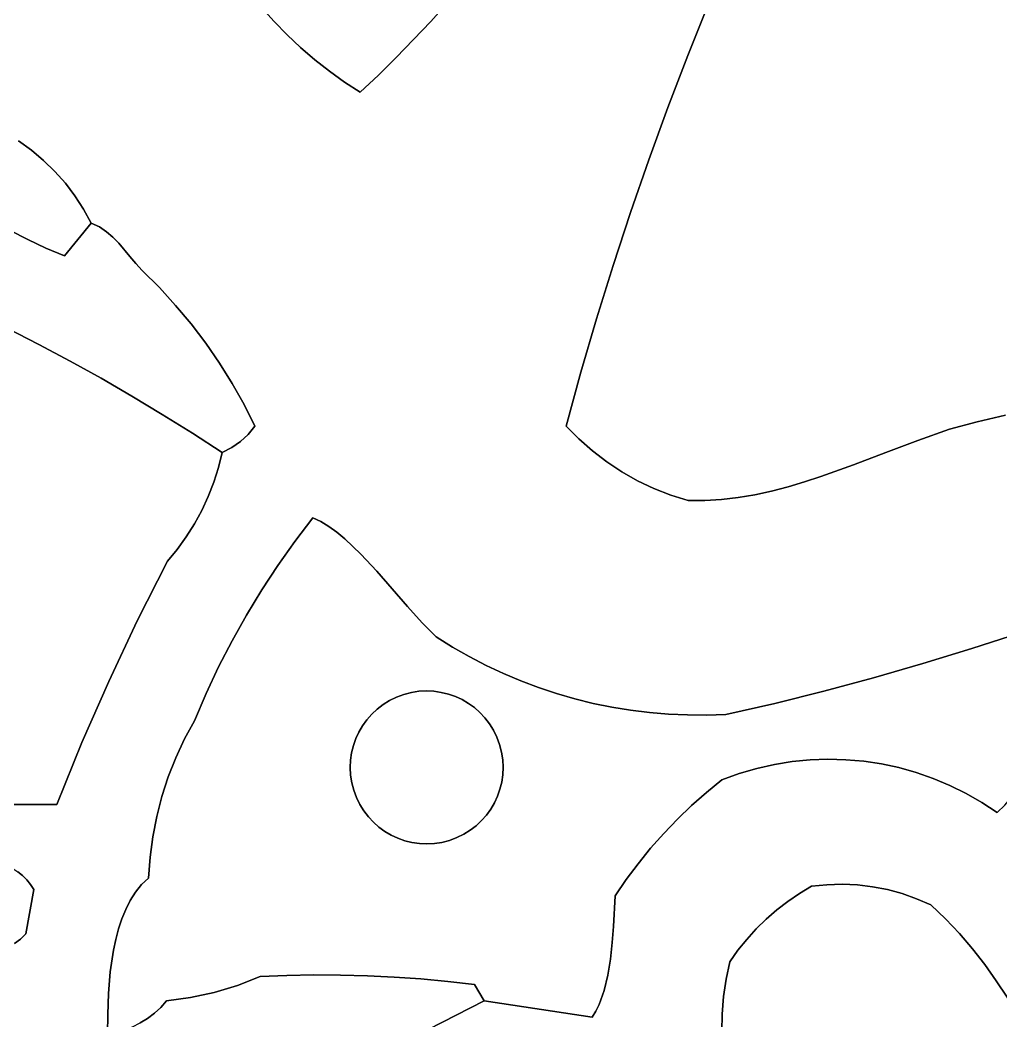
# Model space of a CAD drawing. Header units: inches. Extents: x 37.2 to 70.6, y 17.4 to 61.6.
# Drawn here: x 47.311 to 51.202, y 44.197 to 48.166 of the extents above; entities that cross this region are included whole.
import ezdxf

# ---------------------------------------------------------------- set-up
doc = ezdxf.new("R2010")
doc.units = ezdxf.units.IN
doc.layers.add('SURFACES_FOR_SKETCHUP', color=7, linetype='Continuous')

msp = doc.modelspace()

# ---------------------------------------------------------------- linework, layer by layer
at = {"layer": 'SURFACES_FOR_SKETCHUP'}
for points, invisible_edges in [([(46.7022, 48.1717), (46.8457, 48.0668), (47.5187, 48.8432)], 10), ([(46.8457, 48.0668), (46.9851, 47.9563), (47.5187, 48.8432)], 10), ([(46.9851, 47.9563), (47.1201, 47.8404), (47.5187, 48.8432)], 10), ([(47.1201, 47.8404), (47.3047, 47.6863), (47.5187, 48.8432)], 11), ([(48.2225, 48.2734), (47.5187, 48.8432), (47.3047, 47.6863)], 10), ([(50.1278, 48.4342), (51.8142, 48.0097), (50.2167, 48.6365)], 3), ([(51.8569, 48.2069), (50.2167, 48.6365), (51.8142, 48.0097)], 3), ([(49.1347, 48.3842), (49.9596, 48.0256), (49.1966, 48.4614)], 3), ([(50.042, 48.2306), (49.1966, 48.4614), (49.9596, 48.0256)], 3), ([(50.042, 48.2306), (51.8142, 48.0097), (50.1278, 48.4342)], 3), ([(49.0713, 48.3082), (49.8805, 47.8193), (49.1347, 48.3842)], 3), ([(49.9596, 48.0256), (49.1347, 48.3842), (49.8805, 47.8193)], 3), ([(47.3047, 47.6863), (47.3559, 47.6496), (48.2225, 48.2734)], 10), ([(47.3559, 47.6496), (47.4041, 47.6092), (48.2225, 48.2734)], 10), ([(47.4041, 47.6092), (47.449, 47.5655), (48.2225, 48.2734)], 10), ([(48.2691, 48.2158), (48.2225, 48.2734), (47.449, 47.5655)], 10), ([(49.0713, 48.3082), (48.2225, 48.2734), (48.94, 48.1601)], 3), ([(48.2691, 48.2158), (48.94, 48.1601), (48.2225, 48.2734)], 3), ([(48.94, 48.1601), (49.8805, 47.8193), (49.0713, 48.3082)], 3), ([(49.9596, 48.0256), (51.8142, 48.0097), (50.042, 48.2306)], 3), ([(47.449, 47.5655), (47.4906, 47.5186), (48.2691, 48.2158)], 10), ([(48.3183, 48.1604), (48.2691, 48.2158), (47.4906, 47.5186)], 10), ([(48.3183, 48.1604), (48.94, 48.1601), (48.2691, 48.2158)], 3), ([(47.4906, 47.5186), (47.5287, 47.4686), (48.3183, 48.1604)], 10), ([(48.3698, 48.1074), (48.3183, 48.1604), (47.5287, 47.4686)], 10), ([(48.3698, 48.1074), (48.94, 48.1601), (48.3183, 48.1604)], 3), ([(48.4237, 48.0567), (48.94, 48.1601), (48.3698, 48.1074)], 3), ([(48.94, 48.1601), (48.4237, 48.0567), (48.8031, 48.0172)], 3), ([(48.8031, 48.0172), (49.8048, 47.6117), (48.94, 48.1601)], 3), ([(49.8805, 47.8193), (48.94, 48.1601), (49.8048, 47.6117)], 3), ([(47.5287, 47.4686), (47.6542, 47.3267), (48.3698, 48.1074)], 11), ([(47.6542, 47.3267), (47.6792, 47.3051), (48.3698, 48.1074)], 10), ([(48.4237, 48.0567), (48.3698, 48.1074), (47.6792, 47.3051)], 10), ([(47.6792, 47.3051), (47.7023, 47.2812), (48.4237, 48.0567)], 10), ([(48.4798, 48.0086), (48.4237, 48.0567), (47.7023, 47.2812)], 10), ([(48.4798, 48.0086), (48.8031, 48.0172), (48.4237, 48.0567)], 3), ([(47.7023, 47.2812), (47.7466, 47.2284), (48.4798, 48.0086)], 10), ([(47.7466, 47.2284), (47.77, 47.2008), (48.4798, 48.0086)], 10), ([(48.538, 47.963), (48.4798, 48.0086), (47.77, 47.2008)], 10), ([(48.538, 47.963), (48.8031, 48.0172), (48.4798, 48.0086)], 3), ([(48.8031, 48.0172), (48.538, 47.963), (48.7325, 47.9478)], 3), ([(48.7325, 47.9478), (49.7324, 47.4029), (48.8031, 48.0172)], 3), ([(49.8048, 47.6117), (48.8031, 48.0172), (49.7324, 47.4029)], 3), ([(49.8805, 47.8193), (51.1079, 46.5724), (49.9596, 48.0256)], 3), ([(51.8142, 48.0097), (49.9596, 48.0256), (51.1079, 46.5724)], 11), ([(51.2194, 46.5991), (51.8142, 48.0097), (51.1079, 46.5724)], 3), ([(47.77, 47.2008), (47.7958, 47.1731), (48.538, 47.963)], 10), ([(47.7958, 47.1731), (47.8636, 47.1051), (48.538, 47.963)], 10), ([(48.5983, 47.92), (48.538, 47.963), (47.8636, 47.1051)], 10), ([(48.5983, 47.92), (48.7325, 47.9478), (48.538, 47.963)], 3), ([(47.8636, 47.1051), (47.9281, 47.0342), (48.5983, 47.92)], 10), ([(48.6606, 47.8798), (48.5983, 47.92), (47.9281, 47.0342)], 10), ([(48.6606, 47.8798), (48.7325, 47.9478), (48.5983, 47.92)], 2), ([(48.7325, 47.9478), (48.6606, 47.8798), (49.6633, 47.1929)], 10), ([(49.7324, 47.4029), (48.7325, 47.9478), (49.6633, 47.1929)], 3), ([(48.6606, 47.8798), (47.9281, 47.0342), (47.9894, 46.9606)], 9), ([(48.6606, 47.8798), (47.9894, 46.9606), (48.0472, 46.8843)], 9), ([(48.6606, 47.8798), (48.0472, 46.8843), (48.1016, 46.8055)], 9), ([(48.6606, 47.8798), (48.1016, 46.8055), (48.1523, 46.7243)], 9), ([(48.6606, 47.8798), (48.1523, 46.7243), (49.5977, 46.9817)], 11), ([(49.5977, 46.9817), (49.6633, 47.1929), (48.6606, 47.8798)], 10), ([(49.8048, 47.6117), (50.997, 46.5435), (49.8805, 47.8193)], 3), ([(51.1079, 46.5724), (49.8805, 47.8193), (50.997, 46.5435)], 3), ([(47.3047, 47.6863), (47.1354, 47.4134), (47.3559, 47.6496)], 3), ([(47.2026, 47.3714), (47.3559, 47.6496), (47.1354, 47.4134)], 3), ([(47.4041, 47.6092), (47.3559, 47.6496), (47.2026, 47.3714)], 10), ([(47.2026, 47.3714), (47.2715, 47.332), (47.4041, 47.6092)], 10), ([(47.449, 47.5655), (47.4041, 47.6092), (47.2715, 47.332)], 10), ([(49.8048, 47.6117), (49.7324, 47.4029), (50.8723, 46.4988)], 10), ([(50.997, 46.5435), (49.8048, 47.6117), (50.8723, 46.4988)], 3), ([(47.449, 47.5655), (47.2715, 47.332), (47.4906, 47.5186)], 3), ([(47.3418, 47.2954), (47.4906, 47.5186), (47.2715, 47.332)], 3), ([(47.4906, 47.5186), (47.3418, 47.2954), (47.5287, 47.4686)], 3), ([(47.3418, 47.2954), (47.4136, 47.2615), (47.5287, 47.4686)], 10), ([(47.563, 47.4158), (47.5287, 47.4686), (47.4136, 47.2615)], 10), ([(47.563, 47.4158), (47.6542, 47.3267), (47.5287, 47.4686)], 3), ([(47.5934, 47.3603), (47.563, 47.4158), (47.4136, 47.2615)], 10), ([(47.563, 47.4158), (47.5934, 47.3603), (47.6259, 47.3453)], 8), ([(47.563, 47.4158), (47.6259, 47.3453), (47.6542, 47.3267)], 9), ([(49.6633, 47.1929), (50.6175, 46.4015), (49.7324, 47.4029)], 3), ([(50.7457, 46.4504), (49.7324, 47.4029), (50.6175, 46.4015)], 3), ([(50.7457, 46.4504), (50.8723, 46.4988), (49.7324, 47.4029)], 10), ([(47.4136, 47.2615), (47.4868, 47.2304), (47.5934, 47.3603)], 8), ([(47.5934, 47.3603), (47.4868, 47.2304), (47.6259, 47.3453)], 2), ([(47.2715, 47.332), (47.1338, 47.0061), (47.3418, 47.2954)], 3), ([(47.6542, 47.3267), (47.6259, 47.3453), (47.4868, 47.2304)], 10), ([(47.6542, 47.3267), (47.4868, 47.2304), (47.6792, 47.3051)], 3), ([(47.2601, 46.944), (47.3418, 47.2954), (47.1338, 47.0061)], 3), ([(47.3418, 47.2954), (47.2601, 46.944), (47.4136, 47.2615)], 3), ([(47.7023, 47.2812), (47.6792, 47.3051), (47.4868, 47.2304)], 10), ([(47.7466, 47.2284), (47.7023, 47.2812), (47.4868, 47.2304)], 10), ([(47.4136, 47.2615), (47.2601, 46.944), (47.4868, 47.2304)], 3), ([(47.3853, 46.8798), (47.4868, 47.2304), (47.2601, 46.944)], 3), ([(47.5094, 46.8135), (47.4868, 47.2304), (47.3853, 46.8798)], 3), ([(47.77, 47.2008), (47.7466, 47.2284), (47.4868, 47.2304)], 10), ([(47.4868, 47.2304), (47.5094, 46.8135), (47.77, 47.2008)], 11), ([(47.7958, 47.1731), (47.77, 47.2008), (47.5094, 46.8135)], 10), ([(47.8636, 47.1051), (47.7958, 47.1731), (47.5094, 46.8135)], 10), ([(49.5977, 46.9817), (50.3571, 46.3147), (49.6633, 47.1929)], 3), ([(50.4226, 46.334), (49.6633, 47.1929), (50.3571, 46.3147)], 3), ([(50.6175, 46.4015), (49.6633, 47.1929), (50.4878, 46.3552)], 3), ([(50.4878, 46.3552), (49.6633, 47.1929), (50.4226, 46.334)], 3), ([(47.5094, 46.8135), (47.6324, 46.7452), (47.8636, 47.1051)], 10), ([(47.9281, 47.0342), (47.8636, 47.1051), (47.6324, 46.7452)], 10), ([(47.6628, 45.5434), (47.1338, 47.0061), (46.1649, 45.1462)], 11), ([(47.1338, 47.0061), (47.6628, 45.5434), (47.2601, 46.944)], 3), ([(47.7543, 46.6748), (47.9281, 47.0342), (47.6324, 46.7452)], 3), ([(47.9281, 47.0342), (47.7543, 46.6748), (47.9894, 46.9606)], 3), ([(47.9894, 46.9606), (47.7543, 46.6748), (48.0472, 46.8843)], 3), ([(49.5977, 46.9817), (48.1523, 46.7243), (49.5354, 46.7694)], 3), ([(49.5354, 46.7694), (49.8253, 46.3081), (49.5977, 46.9817)], 3), ([(50.2914, 46.2976), (49.5977, 46.9817), (50.2255, 46.2832)], 3), ([(50.1595, 46.2719), (50.2255, 46.2832), (49.5977, 46.9817)], 10), ([(50.3571, 46.3147), (49.5977, 46.9817), (50.2914, 46.2976)], 3), ([(50.1595, 46.2719), (49.5977, 46.9817), (50.0935, 46.264)], 3), ([(50.0935, 46.264), (49.5977, 46.9817), (49.8253, 46.3081)], 11), ([(47.2601, 46.944), (47.7757, 45.783), (47.3853, 46.8798)], 3), ([(47.7757, 45.783), (47.2601, 46.944), (47.6628, 45.5434)], 3), ([(47.875, 46.6023), (48.0472, 46.8843), (47.7543, 46.6748)], 3), ([(48.0472, 46.8843), (47.875, 46.6023), (48.1016, 46.8055)], 3), ([(47.3853, 46.8798), (47.7757, 45.783), (47.5094, 46.8135)], 3), ([(47.5094, 46.8135), (47.7757, 45.783), (47.6324, 46.7452)], 3), ([(48.1016, 46.8055), (47.875, 46.6023), (48.1523, 46.7243)], 3), ([(48.1994, 46.6408), (49.5354, 46.7694), (48.1523, 46.7243)], 3), ([(48.2428, 46.5551), (49.5354, 46.7694), (48.1994, 46.6408)], 3), ([(49.5354, 46.7694), (48.2428, 46.5551), (49.4766, 46.556)], 3), ([(49.5354, 46.7694), (49.4766, 46.556), (49.5273, 46.5047)], 8), ([(49.5273, 46.5047), (49.5813, 46.4571), (49.5354, 46.7694)], 10), ([(49.7605, 46.3389), (49.8253, 46.3081), (49.5354, 46.7694)], 10), ([(49.6383, 46.4136), (49.6981, 46.3741), (49.5354, 46.7694)], 10), ([(49.6981, 46.3741), (49.7605, 46.3389), (49.5354, 46.7694)], 10), ([(49.6383, 46.4136), (49.5354, 46.7694), (49.5813, 46.4571)], 3), ([(47.8953, 46.0195), (47.6324, 46.7452), (47.7757, 45.783)], 3), ([(47.6324, 46.7452), (47.8953, 46.0195), (47.7543, 46.6748)], 3), ([(47.9946, 46.5278), (48.1523, 46.7243), (47.875, 46.6023)], 3), ([(48.1523, 46.7243), (47.9946, 46.5278), (48.1994, 46.6408)], 3), ([(47.7543, 46.6748), (47.9342, 46.0669), (47.875, 46.6023)], 3), ([(47.9342, 46.0669), (47.7543, 46.6748), (47.8953, 46.0195)], 3), ([(48.1994, 46.6408), (47.9946, 46.5278), (48.1505, 46.4703)], 11), ([(48.185, 46.4943), (48.1994, 46.6408), (48.1505, 46.4703)], 3), ([(48.185, 46.4943), (48.2159, 46.5227), (48.1994, 46.6408)], 10), ([(48.2428, 46.5551), (48.1994, 46.6408), (48.2159, 46.5227)], 2), ([(48.0314, 46.2216), (47.875, 46.6023), (48.0023, 46.1681)], 3), ([(47.9699, 46.1165), (47.875, 46.6023), (47.9342, 46.0669)], 3), ([(48.0023, 46.1681), (47.875, 46.6023), (47.9699, 46.1165)], 3), ([(47.9946, 46.5278), (47.875, 46.6023), (48.0314, 46.2216)], 10), ([(50.997, 46.5435), (51.2799, 45.7353), (51.1079, 46.5724)], 3), ([(51.1079, 46.5724), (51.4713, 45.7992), (51.2194, 46.5991)], 3), ([(51.4713, 45.7992), (51.1079, 46.5724), (51.2799, 45.7353)], 3), ([(48.1129, 46.4512), (47.9946, 46.5278), (48.098, 46.3918)], 2), ([(48.0571, 46.2768), (48.0793, 46.3336), (47.9946, 46.5278)], 10), ([(48.0314, 46.2216), (48.0571, 46.2768), (47.9946, 46.5278)], 10), ([(48.098, 46.3918), (47.9946, 46.5278), (48.0793, 46.3336)], 3), ([(48.1129, 46.4512), (48.1505, 46.4703), (47.9946, 46.5278)], 2), ([(48.2428, 46.5551), (48.2159, 46.5227), (48.4722, 46.1915)], 10), ([(49.4766, 46.556), (48.2428, 46.5551), (48.5357, 46.1576)], 11), ([(48.5039, 46.1767), (48.5357, 46.1576), (48.2428, 46.5551)], 10), ([(48.4722, 46.1915), (48.5039, 46.1767), (48.2428, 46.5551)], 10), ([(48.5357, 46.1576), (48.5676, 46.1346), (49.4766, 46.556)], 10), ([(48.5676, 46.1346), (48.5995, 46.1084), (49.4766, 46.556)], 10), ([(48.5995, 46.1084), (48.6632, 46.0481), (49.4766, 46.556)], 10), ([(48.6632, 46.0481), (48.7262, 45.9807), (49.4766, 46.556)], 10), ([(48.7262, 45.9807), (48.8484, 45.8404), (49.4766, 46.556)], 10), ([(49.5273, 46.5047), (49.4766, 46.556), (48.8484, 45.8404)], 10), ([(50.8723, 46.4988), (51.2799, 45.7353), (50.997, 46.5435)], 3), ([(48.1505, 46.4703), (48.098, 46.3918), (48.185, 46.4943)], 3), ([(48.185, 46.4943), (48.098, 46.3918), (48.4722, 46.1915)], 11), ([(48.2159, 46.5227), (48.185, 46.4943), (48.4722, 46.1915)], 10), ([(48.8484, 45.8404), (48.9065, 45.7755), (49.5273, 46.5047)], 10), ([(49.5813, 46.4571), (49.5273, 46.5047), (48.9065, 45.7755)], 10), ([(50.7457, 46.4504), (51.0864, 45.6733), (50.8723, 46.4988)], 3), ([(51.2799, 45.7353), (50.8723, 46.4988), (51.0864, 45.6733)], 3), ([(48.1505, 46.4703), (48.1129, 46.4512), (48.098, 46.3918)], 8), ([(48.9065, 45.7755), (49.0265, 45.6793), (49.5813, 46.4571)], 11), ([(49.0265, 45.6793), (49.0924, 45.6417), (49.5813, 46.4571)], 10), ([(49.6383, 46.4136), (49.5813, 46.4571), (49.0924, 45.6417)], 10), ([(50.6175, 46.4015), (50.8914, 45.6138), (50.7457, 46.4504)], 3), ([(51.0864, 45.6733), (50.7457, 46.4504), (50.8914, 45.6138)], 3), ([(49.1596, 45.6068), (49.6383, 46.4136), (49.0924, 45.6417)], 3), ([(49.2279, 45.5747), (49.6383, 46.4136), (49.1596, 45.6068)], 3), ([(49.6383, 46.4136), (49.2279, 45.5747), (49.6981, 46.3741)], 3), ([(48.0793, 46.3336), (48.4722, 46.1915), (48.098, 46.3918)], 3), ([(49.2974, 45.5453), (49.6981, 46.3741), (49.2279, 45.5747)], 3), ([(49.2974, 45.5453), (49.3679, 45.5188), (49.6981, 46.3741)], 10), ([(49.7605, 46.3389), (49.6981, 46.3741), (49.3679, 45.5188)], 10), ([(50.4878, 46.3552), (50.8914, 45.6138), (50.6175, 46.4015)], 3), ([(48.0571, 46.2768), (48.4013, 46.0986), (48.0793, 46.3336)], 3), ([(48.4722, 46.1915), (48.0793, 46.3336), (48.4013, 46.0986)], 3), ([(49.4393, 45.495), (49.7605, 46.3389), (49.3679, 45.5188)], 3), ([(49.7605, 46.3389), (49.4393, 45.495), (49.8253, 46.3081)], 3), ([(50.3571, 46.3147), (50.6956, 45.5573), (50.4226, 46.334)], 3), ([(50.4226, 46.334), (50.6956, 45.5573), (50.4878, 46.3552)], 3), ([(50.8914, 45.6138), (50.4878, 46.3552), (50.6956, 45.5573)], 3), ([(49.5116, 45.4742), (49.8253, 46.3081), (49.4393, 45.495)], 3), ([(49.5846, 45.4562), (49.8253, 46.3081), (49.5116, 45.4742)], 3), ([(49.8253, 46.3081), (49.5846, 45.4562), (49.8923, 46.2818)], 3), ([(49.8923, 46.2818), (50.0935, 46.264), (49.8253, 46.3081)], 3), ([(50.2255, 46.2832), (50.4997, 45.5045), (50.2914, 46.2976)], 3), ([(50.2914, 46.2976), (50.4997, 45.5045), (50.3571, 46.3147)], 3), ([(50.6956, 45.5573), (50.3571, 46.3147), (50.4997, 45.5045)], 3), ([(48.0314, 46.2216), (48.4013, 46.0986), (48.0571, 46.2768)], 3), ([(49.6584, 45.441), (49.8923, 46.2818), (49.5846, 45.4562)], 3), ([(49.7327, 45.4289), (49.8923, 46.2818), (49.6584, 45.441)], 3), ([(49.8923, 46.2818), (49.7327, 45.4289), (49.9611, 46.2602)], 3), ([(49.8075, 45.4196), (49.9611, 46.2602), (49.7327, 45.4289)], 3), ([(49.8828, 45.4133), (49.9611, 46.2602), (49.8075, 45.4196)], 3), ([(49.9584, 45.41), (49.9611, 46.2602), (49.8828, 45.4133)], 3), ([(50.0273, 46.26), (50.0935, 46.264), (49.8923, 46.2818)], 10), ([(49.8923, 46.2818), (49.9611, 46.2602), (50.0273, 46.26)], 8), ([(49.9611, 46.2602), (49.9584, 45.41), (50.0273, 46.26)], 3), ([(50.0342, 45.4097), (50.0273, 46.26), (49.9584, 45.41)], 3), ([(50.0273, 46.26), (50.1102, 45.4124), (50.0935, 46.264)], 3), ([(50.1102, 45.4124), (50.0273, 46.26), (50.0342, 45.4097)], 3), ([(50.0935, 46.264), (50.3043, 45.456), (50.1595, 46.2719)], 3), ([(50.3043, 45.456), (50.0935, 46.264), (50.1102, 45.4124)], 3), ([(50.1595, 46.2719), (50.3043, 45.456), (50.2255, 46.2832)], 3), ([(50.4997, 45.5045), (50.2255, 46.2832), (50.3043, 45.456)], 3), ([(48.0314, 46.2216), (48.0023, 46.1681), (48.3338, 46.0033)], 10), ([(48.3338, 46.0033), (48.4013, 46.0986), (48.0314, 46.2216)], 10), ([(48.0023, 46.1681), (47.9699, 46.1165), (48.2697, 45.9057)], 10), ([(48.2697, 45.9057), (48.3338, 46.0033), (48.0023, 46.1681)], 10), ([(48.4722, 46.1915), (48.4013, 46.0986), (48.5039, 46.1767)], 2), ([(48.5357, 46.1576), (48.5039, 46.1767), (48.4013, 46.0986)], 10), ([(48.5676, 46.1346), (48.5357, 46.1576), (48.4013, 46.0986)], 10), ([(48.5995, 46.1084), (48.5676, 46.1346), (48.4013, 46.0986)], 10), ([(47.9699, 46.1165), (47.9342, 46.0669), (48.2697, 45.9057)], 10), ([(48.4013, 46.0986), (48.3338, 46.0033), (48.5995, 46.1084)], 10), ([(48.5995, 46.1084), (48.3338, 46.0033), (48.6632, 46.0481)], 3), ([(47.9342, 46.0669), (47.8953, 46.0195), (48.2091, 45.806)], 10), ([(48.2091, 45.806), (48.2697, 45.9057), (47.9342, 46.0669)], 10), ([(48.6632, 46.0481), (48.3338, 46.0033), (48.7262, 45.9807)], 3), ([(47.8953, 46.0195), (47.7757, 45.783), (48.152, 45.7042)], 10), ([(48.152, 45.7042), (48.2091, 45.806), (47.8953, 46.0195)], 10), ([(48.2697, 45.9057), (48.7262, 45.9807), (48.3338, 46.0033)], 3), ([(48.7509, 45.4515), (48.7262, 45.9807), (48.2697, 45.9057)], 11), ([(48.7262, 45.9807), (48.7509, 45.4515), (48.8484, 45.8404)], 3), ([(48.2697, 45.9057), (48.2091, 45.806), (48.7274, 45.4334)], 10), ([(48.7274, 45.4334), (48.7509, 45.4515), (48.2697, 45.9057)], 10), ([(48.7764, 45.4673), (48.8484, 45.8404), (48.7509, 45.4515)], 3), ([(48.8038, 45.4807), (48.8484, 45.8404), (48.7764, 45.4673)], 3), ([(48.8484, 45.8404), (48.8038, 45.4807), (48.9065, 45.7755)], 3), ([(47.6628, 45.5434), (48.0487, 45.4948), (47.7757, 45.783)], 3), ([(48.0487, 45.4948), (48.0985, 45.6005), (47.7757, 45.783)], 10), ([(48.0985, 45.6005), (48.152, 45.7042), (47.7757, 45.783)], 10), ([(48.2091, 45.806), (48.152, 45.7042), (48.6866, 45.3913)], 10), ([(48.6866, 45.3913), (48.7059, 45.4133), (48.2091, 45.806)], 10), ([(48.7059, 45.4133), (48.7274, 45.4334), (48.2091, 45.806)], 10), ([(48.8329, 45.4915), (48.9065, 45.7755), (48.8038, 45.4807)], 3), ([(48.863, 45.4992), (48.9065, 45.7755), (48.8329, 45.4915)], 3), ([(48.9065, 45.7755), (48.863, 45.4992), (48.962, 45.7196)], 3), ([(48.962, 45.7196), (49.0265, 45.6793), (48.9065, 45.7755)], 2), ([(51.0864, 45.6733), (51.3714, 45.3059), (51.2799, 45.7353)], 3), ([(48.152, 45.7042), (48.0985, 45.6005), (48.6696, 45.3676)], 10), ([(48.6696, 45.3676), (48.6866, 45.3913), (48.152, 45.7042)], 10), ([(48.8931, 45.5039), (48.962, 45.7196), (48.863, 45.4992)], 3), ([(48.9231, 45.5054), (48.962, 45.7196), (48.8931, 45.5039)], 3), ([(48.962, 45.7196), (48.9231, 45.5054), (49.0265, 45.6793)], 3), ([(48.9527, 45.504), (49.0265, 45.6793), (48.9231, 45.5054)], 3), ([(48.9818, 45.4998), (49.0265, 45.6793), (48.9527, 45.504)], 3), ([(49.0265, 45.6793), (48.9818, 45.4998), (49.0924, 45.6417)], 3), ([(51.0864, 45.6733), (50.8914, 45.6138), (50.9329, 45.1585)], 10), ([(50.9329, 45.1585), (50.9989, 45.1309), (51.0864, 45.6733)], 10), ([(51.3714, 45.3059), (51.0864, 45.6733), (50.9989, 45.1309)], 11), ([(49.0102, 45.4928), (49.0924, 45.6417), (48.9818, 45.4998)], 3), ([(49.0377, 45.4831), (49.0924, 45.6417), (49.0102, 45.4928)], 3), ([(49.0641, 45.4709), (49.0924, 45.6417), (49.0377, 45.4831)], 3), ([(49.0924, 45.6417), (49.0641, 45.4709), (49.1596, 45.6068)], 3), ([(50.8914, 45.6138), (50.6956, 45.5573), (50.797, 45.2011)], 10), ([(50.797, 45.2011), (50.8655, 45.1819), (50.8914, 45.6138)], 10), ([(50.8655, 45.1819), (50.9329, 45.1585), (50.8914, 45.6138)], 10), ([(48.0985, 45.6005), (48.0487, 45.4948), (48.6426, 45.3161)], 10), ([(48.6426, 45.3161), (48.6549, 45.3425), (48.0985, 45.6005)], 10), ([(48.6549, 45.3425), (48.6696, 45.3676), (48.0985, 45.6005)], 10), ([(49.0892, 45.4562), (49.1596, 45.6068), (49.0641, 45.4709)], 3), ([(49.1129, 45.4391), (49.1596, 45.6068), (49.0892, 45.4562)], 3), ([(49.1596, 45.6068), (49.1129, 45.4391), (49.2279, 45.5747)], 3), ([(49.1349, 45.4198), (49.2279, 45.5747), (49.1129, 45.4391)], 3), ([(49.155, 45.3983), (49.2279, 45.5747), (49.1349, 45.4198)], 3), ([(49.2279, 45.5747), (49.155, 45.3983), (49.2974, 45.5453)], 3), ([(47.2753, 45.0551), (47.6628, 45.5434), (46.1649, 45.1462)], 11), ([(47.2753, 45.0551), (47.5565, 45.3007), (47.6628, 45.5434)], 9), ([(47.6628, 45.5434), (47.5565, 45.3007), (47.9289, 45.2406)], 10), ([(47.9635, 45.315), (48.0026, 45.3874), (47.6628, 45.5434)], 10), ([(48.0487, 45.4948), (47.6628, 45.5434), (48.0026, 45.3874)], 3), ([(47.9289, 45.2406), (47.9635, 45.315), (47.6628, 45.5434)], 10), ([(49.1731, 45.3748), (49.2974, 45.5453), (49.155, 45.3983)], 3), ([(49.1889, 45.3493), (49.2974, 45.5453), (49.1731, 45.3748)], 3), ([(49.2974, 45.5453), (49.1889, 45.3493), (49.3679, 45.5188)], 3), ([(50.6956, 45.5573), (50.4997, 45.5045), (50.5867, 45.2327)], 10), ([(50.5867, 45.2327), (50.6574, 45.2265), (50.6956, 45.5573)], 10), ([(50.6574, 45.2265), (50.7275, 45.216), (50.6956, 45.5573)], 10), ([(50.7275, 45.216), (50.797, 45.2011), (50.6956, 45.5573)], 10), ([(48.0487, 45.4948), (48.0026, 45.3874), (48.626, 45.2602)], 10), ([(48.626, 45.2602), (48.633, 45.2886), (48.0487, 45.4948)], 10), ([(48.633, 45.2886), (48.6426, 45.3161), (48.0487, 45.4948)], 10), ([(48.6549, 45.3425), (48.8329, 45.4915), (48.6696, 45.3676)], 3), ([(48.8329, 45.4915), (48.6549, 45.3425), (49.0641, 45.4709)], 11), ([(48.8329, 45.4915), (48.8038, 45.4807), (48.6696, 45.3676)], 10), ([(48.863, 45.4992), (48.8329, 45.4915), (49.0377, 45.4831)], 10), ([(49.0641, 45.4709), (49.0377, 45.4831), (48.8329, 45.4915)], 10), ([(48.863, 45.4992), (48.9818, 45.4998), (48.8931, 45.5039)], 3), ([(49.0102, 45.4928), (48.9818, 45.4998), (48.863, 45.4992)], 10), ([(49.0377, 45.4831), (49.0102, 45.4928), (48.863, 45.4992)], 10), ([(48.9527, 45.504), (48.9231, 45.5054), (48.8931, 45.5039)], 8), ([(48.9527, 45.504), (48.8931, 45.5039), (48.9818, 45.4998)], 3), ([(49.2023, 45.3219), (49.3679, 45.5188), (49.1889, 45.3493)], 3), ([(49.2131, 45.2928), (49.3679, 45.5188), (49.2023, 45.3219)], 3), ([(49.3679, 45.5188), (49.2131, 45.2928), (49.4393, 45.495)], 3), ([(49.2208, 45.2628), (49.4393, 45.495), (49.2131, 45.2928)], 3), ([(49.4393, 45.495), (49.2208, 45.2628), (49.5116, 45.4742)], 3), ([(50.4997, 45.5045), (50.3043, 45.456), (50.4446, 45.232)], 10), ([(50.4446, 45.232), (50.5157, 45.2346), (50.4997, 45.5045)], 10), ([(50.5157, 45.2346), (50.5867, 45.2327), (50.4997, 45.5045)], 10), ([(48.6343, 45.1113), (49.0144, 44.9127), (49.0641, 45.4709)], 11), ([(48.6343, 45.1113), (49.0641, 45.4709), (48.6549, 45.3425)], 11), ([(48.6696, 45.3676), (48.8038, 45.4807), (48.6866, 45.3913)], 3), ([(48.6866, 45.3913), (48.8038, 45.4807), (48.7059, 45.4133)], 3), ([(48.8038, 45.4807), (48.7764, 45.4673), (48.7059, 45.4133)], 10), ([(48.7274, 45.4334), (48.7059, 45.4133), (48.7764, 45.4673)], 10), ([(48.7764, 45.4673), (48.7509, 45.4515), (48.7274, 45.4334)], 8), ([(49.1925, 45.0616), (49.0641, 45.4709), (49.0144, 44.9127)], 11), ([(49.0641, 45.4709), (49.2131, 45.2928), (49.0892, 45.4562)], 3), ([(49.2131, 45.2928), (49.0641, 45.4709), (49.1925, 45.0616)], 11), ([(49.2131, 45.2928), (49.2023, 45.3219), (49.0892, 45.4562)], 10), ([(49.0892, 45.4562), (49.2023, 45.3219), (49.1129, 45.4391)], 3), ([(49.2255, 45.2327), (49.5116, 45.4742), (49.2208, 45.2628)], 3), ([(49.227, 45.2027), (49.5116, 45.4742), (49.2255, 45.2327)], 3), ([(49.2256, 45.1731), (49.5846, 45.4562), (49.227, 45.2027)], 3), ([(49.5846, 45.4562), (49.2256, 45.1731), (49.6584, 45.441)], 3), ([(49.5116, 45.4742), (49.227, 45.2027), (49.5846, 45.4562)], 3), ([(50.3043, 45.456), (50.1102, 45.4124), (50.2328, 45.1978)], 10), ([(50.2328, 45.1978), (50.303, 45.2136), (50.3043, 45.456)], 10), ([(50.303, 45.2136), (50.3736, 45.225), (50.3043, 45.456)], 10), ([(50.3736, 45.225), (50.4446, 45.232), (50.3043, 45.456)], 10), ([(49.1129, 45.4391), (49.2023, 45.3219), (49.1349, 45.4198)], 3), ([(49.155, 45.3983), (49.1349, 45.4198), (49.1889, 45.3493)], 10), ([(49.2023, 45.3219), (49.1889, 45.3493), (49.1349, 45.4198)], 10), ([(49.2256, 45.1731), (49.812, 44.8813), (49.6584, 45.441)], 11), ([(49.6584, 45.441), (49.8639, 44.9401), (49.7327, 45.4289)], 3), ([(49.8639, 44.9401), (49.6584, 45.441), (49.812, 44.8813)], 3), ([(49.7327, 45.4289), (49.9183, 44.9967), (49.8075, 45.4196)], 3), ([(49.9183, 44.9967), (49.7327, 45.4289), (49.8639, 44.9401)], 3), ([(49.8075, 45.4196), (49.9749, 45.051), (49.8828, 45.4133)], 3), ([(49.9749, 45.051), (49.8075, 45.4196), (49.9183, 44.9967)], 3), ([(49.8828, 45.4133), (50.0338, 45.103), (49.9584, 45.41)], 3), ([(50.0338, 45.103), (49.8828, 45.4133), (49.9749, 45.051)], 3), ([(50.0342, 45.4097), (50.0949, 45.1525), (50.1102, 45.4124)], 3), ([(50.1634, 45.1774), (50.1102, 45.4124), (50.0949, 45.1525)], 3), ([(50.2328, 45.1978), (50.1102, 45.4124), (50.1634, 45.1774)], 3), ([(48.0026, 45.3874), (47.9635, 45.315), (48.6203, 45.2015)], 10), ([(48.6203, 45.2015), (48.6217, 45.2311), (48.0026, 45.3874)], 10), ([(48.6217, 45.2311), (48.626, 45.2602), (48.0026, 45.3874)], 10), ([(49.1889, 45.3493), (49.1731, 45.3748), (49.155, 45.3983)], 8), ([(50.0949, 45.1525), (49.9584, 45.41), (50.0338, 45.103)], 3), ([(49.9584, 45.41), (50.0949, 45.1525), (50.0342, 45.4097)], 3), ([(48.6549, 45.3425), (48.6426, 45.3161), (48.6343, 45.1113)], 10), ([(47.2753, 45.0551), (47.4571, 45.0551), (47.5565, 45.3007)], 8), ([(47.5565, 45.3007), (47.4571, 45.0551), (47.8737, 45.0865)], 10), ([(47.8737, 45.0865), (47.899, 45.1644), (47.5565, 45.3007)], 10), ([(47.899, 45.1644), (47.9289, 45.2406), (47.5565, 45.3007)], 10), ([(47.9635, 45.315), (47.9289, 45.2406), (48.6219, 45.1715)], 10), ([(48.6219, 45.1715), (48.6203, 45.2015), (47.9635, 45.315)], 10), ([(48.6426, 45.3161), (48.633, 45.2886), (48.6265, 45.1414)], 10), ([(48.6265, 45.1414), (48.6343, 45.1113), (48.6426, 45.3161)], 10), ([(51.3714, 45.3059), (50.9989, 45.1309), (51.3558, 45.2661)], 3), ([(48.6217, 45.2311), (48.6219, 45.1715), (48.626, 45.2602)], 3), ([(48.6265, 45.1414), (48.626, 45.2602), (48.6219, 45.1715)], 3), ([(48.633, 45.2886), (48.626, 45.2602), (48.6265, 45.1414)], 10), ([(49.1925, 45.0616), (49.2047, 45.088), (49.2131, 45.2928)], 10), ([(49.2208, 45.2628), (49.2131, 45.2928), (49.2047, 45.088)], 10), ([(49.2047, 45.088), (49.2144, 45.1155), (49.2208, 45.2628)], 10), ([(49.2144, 45.1155), (49.2214, 45.1439), (49.2208, 45.2628)], 10), ([(49.2208, 45.2628), (49.2214, 45.1439), (49.2255, 45.2327)], 3), ([(51.3558, 45.2661), (50.9989, 45.1309), (51.3379, 45.2274)], 3), ([(47.899, 45.1644), (48.6265, 45.1414), (47.9289, 45.2406)], 3), ([(48.6265, 45.1414), (48.6219, 45.1715), (47.9289, 45.2406)], 10), ([(48.6217, 45.2311), (48.6203, 45.2015), (48.6219, 45.1715)], 8), ([(49.2256, 45.1731), (49.2255, 45.2327), (49.2214, 45.1439)], 3), ([(49.2256, 45.1731), (49.227, 45.2027), (49.2255, 45.2327)], 8), ([(50.303, 45.2136), (50.2328, 45.1978), (50.4506, 44.7305)], 10), ([(50.3736, 45.225), (50.303, 45.2136), (50.4506, 44.7305)], 10), ([(50.4446, 45.232), (50.3736, 45.225), (50.4506, 44.7305)], 10), ([(50.5157, 45.2346), (50.4446, 45.232), (50.5112, 44.7368)], 10), ([(50.4506, 44.7305), (50.5112, 44.7368), (50.4446, 45.232)], 10), ([(50.5112, 44.7368), (50.5718, 44.7387), (50.5157, 45.2346)], 10), ([(50.5867, 45.2327), (50.5157, 45.2346), (50.5718, 44.7387)], 10), ([(50.6574, 45.2265), (50.5867, 45.2327), (50.5718, 44.7387)], 10), ([(50.5718, 44.7387), (50.6323, 44.7361), (50.6574, 45.2265)], 10), ([(50.7275, 45.216), (50.6574, 45.2265), (50.6323, 44.7361)], 10), ([(50.7275, 45.216), (50.6323, 44.7361), (50.6923, 44.729)], 9), ([(50.7275, 45.216), (50.6923, 44.729), (50.797, 45.2011)], 3), ([(51.0634, 45.099), (51.3379, 45.2274), (50.9989, 45.1309)], 3), ([(51.3379, 45.2274), (51.0634, 45.099), (51.3178, 45.1898)], 3), ([(50.1634, 45.1774), (50.0949, 45.1525), (50.0338, 45.103)], 8), ([(50.0338, 45.103), (50.4026, 44.7019), (50.1634, 45.1774)], 11), ([(50.2328, 45.1978), (50.1634, 45.1774), (50.4026, 44.7019)], 10), ([(50.4026, 44.7019), (50.4506, 44.7305), (50.2328, 45.1978)], 10), ([(50.797, 45.2011), (50.6923, 44.729), (50.8655, 45.1819)], 3), ([(50.7516, 44.7175), (50.8655, 45.1819), (50.6923, 44.729)], 3), ([(50.8655, 45.1819), (50.7516, 44.7175), (50.9329, 45.1585)], 3), ([(51.3178, 45.1898), (51.0634, 45.099), (51.2956, 45.1535)], 3), ([(47.8737, 45.0865), (48.6343, 45.1113), (47.899, 45.1644)], 3), ([(48.6343, 45.1113), (48.6265, 45.1414), (47.899, 45.1644)], 10), ([(49.2144, 45.1155), (49.7626, 44.8203), (49.2214, 45.1439)], 3), ([(49.2214, 45.1439), (49.812, 44.8813), (49.2256, 45.1731)], 3), ([(49.812, 44.8813), (49.2214, 45.1439), (49.7626, 44.8203)], 3), ([(50.81, 44.7017), (50.9329, 45.1585), (50.7516, 44.7175)], 3), ([(50.9329, 45.1585), (50.81, 44.7017), (50.9989, 45.1309)], 3), ([(51.2956, 45.1535), (51.0634, 45.099), (51.2714, 45.1186)], 3), ([(48.6343, 45.1113), (47.8737, 45.0865), (48.6451, 45.0822)], 3), ([(48.6343, 45.1113), (48.6451, 45.0822), (48.7581, 44.948)], 10), ([(48.7832, 44.9333), (48.6343, 45.1113), (48.7581, 44.948)], 3), ([(48.6343, 45.1113), (48.7832, 44.9333), (49.0144, 44.9127)], 11), ([(49.2047, 45.088), (49.7626, 44.8203), (49.2144, 45.1155)], 3), ([(49.9749, 45.051), (50.3565, 44.6706), (50.0338, 45.103)], 3), ([(50.4026, 44.7019), (50.0338, 45.103), (50.3565, 44.6706)], 3), ([(50.8672, 44.6815), (50.9989, 45.1309), (50.81, 44.7017)], 3), ([(51.0634, 45.099), (50.9989, 45.1309), (50.8672, 44.6815)], 10), ([(51.0634, 45.099), (50.8672, 44.6815), (51.1261, 45.0629)], 3), ([(51.1261, 45.0629), (51.2714, 45.1186), (51.0634, 45.099)], 3), ([(51.2714, 45.1186), (51.1261, 45.0629), (51.2451, 45.085)], 3), ([(47.4571, 45.0551), (47.2753, 45.0551), (47.2829, 44.8009)], 10), ([(47.3027, 44.7878), (47.4571, 45.0551), (47.2829, 44.8009)], 3), ([(47.4571, 45.0551), (47.3027, 44.7878), (47.321, 44.7728)], 9), ([(47.4571, 45.0551), (47.321, 44.7728), (47.3378, 44.756)], 9), ([(47.4571, 45.0551), (47.3378, 44.756), (47.3529, 44.7375)], 9), ([(47.4571, 45.0551), (47.3529, 44.7375), (47.3662, 44.7175)], 9), ([(47.4571, 45.0551), (47.3662, 44.7175), (47.7692, 44.7073)], 11), ([(47.8532, 45.0073), (47.8737, 45.0865), (47.4571, 45.0551)], 10), ([(47.7692, 44.7073), (47.8266, 44.8456), (47.4571, 45.0551)], 11), ([(47.8375, 44.9269), (47.4571, 45.0551), (47.8266, 44.8456)], 3), ([(47.8532, 45.0073), (47.4571, 45.0551), (47.8375, 44.9269)], 3), ([(47.8266, 44.8456), (48.6585, 45.0548), (47.8375, 44.9269)], 3), ([(47.8266, 44.8456), (48.2632, 44.3724), (48.6585, 45.0548)], 11), ([(47.8532, 45.0073), (47.8375, 44.9269), (48.6451, 45.0822)], 10), ([(48.6585, 45.0548), (48.6451, 45.0822), (47.8375, 44.9269)], 10), ([(47.8737, 45.0865), (47.8532, 45.0073), (48.6451, 45.0822)], 10), ([(48.6585, 45.0548), (48.2632, 44.3724), (48.6743, 45.0293)], 3), ([(48.7345, 44.965), (48.6451, 45.0822), (48.7125, 44.9843)], 3), ([(48.7581, 44.948), (48.6451, 45.0822), (48.7345, 44.965)], 3), ([(48.6451, 45.0822), (48.6585, 45.0548), (48.7125, 44.9843)], 10), ([(48.6924, 45.0058), (48.7125, 44.9843), (48.6585, 45.0548)], 10), ([(48.6585, 45.0548), (48.6743, 45.0293), (48.6924, 45.0058)], 8), ([(49.1925, 45.0616), (49.0144, 44.9127), (49.1778, 45.0365)], 3), ([(49.1778, 45.0365), (49.7157, 44.7573), (49.1925, 45.0616)], 3), ([(49.1925, 45.0616), (49.7157, 44.7573), (49.2047, 45.088)], 3), ([(49.7626, 44.8203), (49.2047, 45.088), (49.7157, 44.7573)], 3), ([(50.923, 44.657), (51.1261, 45.0629), (50.8672, 44.6815)], 3), ([(51.1261, 45.0629), (50.923, 44.657), (51.1868, 45.0227)], 3), ([(51.2169, 45.053), (51.2451, 45.085), (51.1261, 45.0629)], 10), ([(51.1868, 45.0227), (51.2169, 45.053), (51.1261, 45.0629)], 2), ([(48.3696, 44.3768), (48.6743, 45.0293), (48.2632, 44.3724)], 3), ([(48.6743, 45.0293), (48.3696, 44.3768), (48.6924, 45.0058)], 3), ([(49.0144, 44.9127), (49.0435, 44.9235), (49.1778, 45.0365)], 10), ([(49.1778, 45.0365), (49.0435, 44.9235), (49.1607, 45.0129)], 3), ([(49.1607, 45.0129), (49.6714, 44.6923), (49.1778, 45.0365)], 3), ([(49.7157, 44.7573), (49.1778, 45.0365), (49.6714, 44.6923)], 3), ([(49.9183, 44.9967), (50.3124, 44.6367), (49.9749, 45.051)], 3), ([(50.3565, 44.6706), (49.9749, 45.051), (50.3124, 44.6367)], 3), ([(50.9822, 44.6011), (51.1868, 45.0227), (50.923, 44.657)], 3), ([(51.0375, 44.5429), (51.1868, 45.0227), (50.9822, 44.6011)], 3), ([(51.0375, 44.5429), (51.0892, 44.4825), (51.1868, 45.0227)], 10), ([(51.1868, 45.0227), (51.0892, 44.4825), (51.6536, 44.6832)], 11), ([(51.2169, 45.053), (51.1868, 45.0227), (51.6735, 44.7579)], 10), ([(51.6536, 44.6832), (51.6735, 44.7579), (51.1868, 45.0227)], 10), ([(48.476, 44.3789), (48.6924, 45.0058), (48.3696, 44.3768)], 3), ([(48.6924, 45.0058), (48.476, 44.3789), (48.7125, 44.9843)], 3), ([(48.7125, 44.9843), (48.476, 44.3789), (48.7345, 44.965)], 3), ([(49.1607, 45.0129), (49.0435, 44.9235), (49.1414, 44.9909)], 3), ([(49.0435, 44.9235), (49.0709, 44.9369), (49.1414, 44.9909)], 10), ([(49.1199, 44.9708), (49.1414, 44.9909), (49.0709, 44.9369)], 10), ([(49.1199, 44.9708), (49.6714, 44.6923), (49.1414, 44.9909)], 3), ([(49.1414, 44.9909), (49.6714, 44.6923), (49.1607, 45.0129)], 3), ([(49.8639, 44.9401), (50.2704, 44.6002), (49.9183, 44.9967)], 3), ([(50.3124, 44.6367), (49.9183, 44.9967), (50.2704, 44.6002)], 3), ([(48.5824, 44.3785), (48.7345, 44.965), (48.476, 44.3789)], 3), ([(48.7345, 44.965), (48.5824, 44.3785), (48.7581, 44.948)], 3), ([(48.7581, 44.948), (48.5824, 44.3785), (48.7832, 44.9333)], 3), ([(49.0435, 44.9235), (49.1129, 44.3408), (49.0709, 44.9369)], 3), ([(49.0709, 44.9369), (49.0964, 44.9527), (49.1199, 44.9708)], 8), ([(49.0709, 44.9369), (49.1129, 44.3408), (49.0964, 44.9527)], 3), ([(49.0964, 44.9527), (49.6714, 44.6923), (49.1199, 44.9708)], 3), ([(49.6714, 44.6923), (49.0964, 44.9527), (49.1129, 44.3408)], 11), ([(49.8639, 44.9401), (49.812, 44.8813), (50.2307, 44.5614)], 10), ([(50.2704, 44.6002), (49.8639, 44.9401), (50.2307, 44.5614)], 3), ([(48.6888, 44.3758), (48.7832, 44.9333), (48.5824, 44.3785)], 3), ([(48.7832, 44.9333), (48.6888, 44.3758), (48.8096, 44.921)], 3), ([(48.8096, 44.921), (48.6888, 44.3758), (48.8371, 44.9114)], 3), ([(48.795, 44.3706), (48.8371, 44.9114), (48.6888, 44.3758)], 3), ([(48.7832, 44.9333), (48.8096, 44.921), (49.0144, 44.9127)], 10), ([(48.8371, 44.9114), (48.795, 44.3706), (48.8655, 44.9044)], 3), ([(48.8655, 44.9044), (48.795, 44.3706), (48.8947, 44.9001)], 3), ([(48.9012, 44.3631), (48.8947, 44.9001), (48.795, 44.3706)], 3), ([(48.8096, 44.921), (48.8371, 44.9114), (48.9844, 44.9049)], 10), ([(48.9844, 44.9049), (49.0144, 44.9127), (48.8096, 44.921)], 10), ([(48.8371, 44.9114), (48.8655, 44.9044), (48.9844, 44.9049)], 10), ([(48.9844, 44.9049), (48.8655, 44.9044), (48.9543, 44.9003)], 3), ([(48.8947, 44.9001), (48.9543, 44.9003), (48.8655, 44.9044)], 3), ([(48.8947, 44.9001), (48.9243, 44.8987), (48.9543, 44.9003)], 8), ([(48.8947, 44.9001), (48.9012, 44.3631), (48.9243, 44.8987)], 3), ([(48.9243, 44.8987), (48.9012, 44.3631), (48.9543, 44.9003)], 3), ([(49.0072, 44.3532), (48.9543, 44.9003), (48.9012, 44.3631)], 3), ([(48.9844, 44.9049), (48.9543, 44.9003), (49.0072, 44.3532)], 10), ([(48.9844, 44.9049), (49.0072, 44.3532), (49.0144, 44.9127)], 3), ([(49.1129, 44.3408), (49.0144, 44.9127), (49.0072, 44.3532)], 3), ([(49.0144, 44.9127), (49.1129, 44.3408), (49.0435, 44.9235)], 3), ([(49.812, 44.8813), (49.7626, 44.8203), (50.1933, 44.5202)], 10), ([(50.2307, 44.5614), (49.812, 44.8813), (50.1933, 44.5202)], 3), ([(47.7933, 44.7371), (47.8266, 44.8456), (47.7692, 44.7073)], 3), ([(47.7933, 44.7371), (47.8207, 44.7635), (47.8266, 44.8456)], 8), ([(47.8207, 44.7635), (48.2632, 44.3724), (47.8266, 44.8456)], 3), ([(49.7626, 44.8203), (49.7157, 44.7573), (50.1583, 44.4768)], 10), ([(50.1933, 44.5202), (49.7626, 44.8203), (50.1583, 44.4768)], 3), ([(47.2885, 44.5038), (47.3122, 44.5214), (47.3027, 44.7878)], 10), ([(47.321, 44.7728), (47.3027, 44.7878), (47.3122, 44.5214)], 10), ([(47.3122, 44.5214), (47.3337, 44.5421), (47.321, 44.7728)], 10), ([(47.321, 44.7728), (47.3337, 44.5421), (47.3378, 44.756)], 3), ([(47.3529, 44.7375), (47.3378, 44.756), (47.3337, 44.5421)], 10), ([(47.3662, 44.7175), (47.3529, 44.7375), (47.3337, 44.5421)], 2), ([(47.7933, 44.7371), (47.7692, 44.7073), (48.0813, 44.3101)], 10), ([(47.8207, 44.7635), (47.7933, 44.7371), (48.0813, 44.3101)], 10), ([(48.0813, 44.3101), (48.1734, 44.3378), (47.8207, 44.7635)], 10), ([(48.2632, 44.3724), (47.8207, 44.7635), (48.1734, 44.3378)], 3), ([(49.7157, 44.7573), (49.6714, 44.6923), (49.6649, 44.5715)], 8), ([(49.6649, 44.5715), (50.1259, 44.4313), (49.7157, 44.7573)], 11), ([(50.1583, 44.4768), (49.7157, 44.7573), (50.1259, 44.4313)], 3), ([(50.6323, 44.7361), (50.5718, 44.7387), (50.3124, 44.6367)], 10), ([(50.3124, 44.6367), (50.5718, 44.7387), (50.3565, 44.6706)], 3), ([(50.5718, 44.7387), (50.5112, 44.7368), (50.3565, 44.6706)], 10), ([(47.3662, 44.7175), (47.3337, 44.5421), (47.7012, 44.5614)], 10), ([(47.7482, 44.6745), (47.7692, 44.7073), (47.3662, 44.7175)], 10), ([(47.7299, 44.6389), (47.7482, 44.6745), (47.3662, 44.7175)], 10), ([(47.7144, 44.6011), (47.7299, 44.6389), (47.3662, 44.7175)], 10), ([(47.7012, 44.5614), (47.7144, 44.6011), (47.3662, 44.7175)], 10), ([(47.7482, 44.6745), (47.9874, 44.2894), (47.7692, 44.7073)], 3), ([(47.9874, 44.2894), (48.0813, 44.3101), (47.7692, 44.7073)], 10), ([(50.7516, 44.7175), (50.6923, 44.729), (50.0955, 44.2241)], 10), ([(50.2704, 44.6002), (50.0955, 44.2241), (50.6923, 44.729)], 11), ([(51.0375, 44.5429), (50.7516, 44.7175), (50.0955, 44.2241)], 11), ([(50.6923, 44.729), (50.6323, 44.7361), (50.2704, 44.6002)], 10), ([(50.2704, 44.6002), (50.6323, 44.7361), (50.3124, 44.6367)], 3), ([(50.4026, 44.7019), (50.3565, 44.6706), (50.5112, 44.7368)], 10), ([(50.4506, 44.7305), (50.4026, 44.7019), (50.5112, 44.7368)], 2), ([(50.81, 44.7017), (50.7516, 44.7175), (50.9822, 44.6011)], 10), ([(51.0375, 44.5429), (50.9822, 44.6011), (50.7516, 44.7175)], 10), ([(50.8672, 44.6815), (50.81, 44.7017), (50.9822, 44.6011)], 10), ([(47.7299, 44.6389), (47.9874, 44.2894), (47.7482, 44.6745)], 3), ([(49.6714, 44.6923), (49.1129, 44.3408), (49.6649, 44.5715)], 3), ([(50.923, 44.657), (50.8672, 44.6815), (50.9822, 44.6011)], 2), ([(51.6543, 44.6), (51.6536, 44.6832), (51.0892, 44.4825)], 10), ([(47.7144, 44.6011), (47.9874, 44.2894), (47.7299, 44.6389)], 3), ([(47.7012, 44.5614), (47.9874, 44.2894), (47.7144, 44.6011)], 3), ([(50.2307, 44.5614), (50.0955, 44.2241), (50.2704, 44.6002)], 3), ([(51.0892, 44.4825), (51.1377, 44.4203), (51.6543, 44.6)], 10), ([(51.1377, 44.4203), (51.1833, 44.3562), (51.6543, 44.6)], 10), ([(51.659, 44.5174), (51.6543, 44.6), (51.1833, 44.3562)], 10), ([(47.3337, 44.5421), (47.3122, 44.5214), (47.6689, 44.3914)], 10), ([(47.6903, 44.5202), (47.7012, 44.5614), (47.3337, 44.5421)], 10), ([(47.6689, 44.3914), (47.6814, 44.4779), (47.3337, 44.5421)], 10), ([(47.6814, 44.4779), (47.6903, 44.5202), (47.3337, 44.5421)], 10), ([(47.6903, 44.5202), (47.8921, 44.2759), (47.7012, 44.5614)], 3), ([(47.9874, 44.2894), (47.7012, 44.5614), (47.8921, 44.2759)], 3), ([(49.6649, 44.5715), (49.1129, 44.3408), (49.6602, 44.5072)], 3), ([(49.6602, 44.5072), (50.1259, 44.4313), (49.6649, 44.5715)], 3), ([(50.0955, 44.2241), (50.0941, 44.1545), (51.0375, 44.5429)], 10), ([(51.0892, 44.4825), (51.0375, 44.5429), (50.0941, 44.1545)], 10), ([(50.1013, 44.2936), (50.0955, 44.2241), (50.2307, 44.5614)], 10), ([(50.1933, 44.5202), (50.1013, 44.2936), (50.2307, 44.5614)], 3), ([(47.2885, 44.5038), (47.2298, 44.1785), (47.6619, 44.3053)], 11), ([(47.3122, 44.5214), (47.2885, 44.5038), (47.6619, 44.3053)], 10), ([(47.6619, 44.3053), (47.6689, 44.3914), (47.3122, 44.5214)], 10), ([(47.6814, 44.4779), (47.8921, 44.2759), (47.6903, 44.5202)], 3), ([(49.6602, 44.5072), (49.1129, 44.3408), (49.6532, 44.4423)], 3), ([(49.6532, 44.4423), (50.1259, 44.4313), (49.6602, 44.5072)], 3), ([(50.1013, 44.2936), (50.1933, 44.5202), (50.1114, 44.3627)], 3), ([(50.1583, 44.4768), (50.1114, 44.3627), (50.1933, 44.5202)], 3), ([(51.1833, 44.3562), (51.2263, 44.2906), (51.659, 44.5174)], 10), ([(47.6689, 44.3914), (47.8921, 44.2759), (47.6814, 44.4779)], 3), ([(50.0941, 44.1545), (50.0971, 44.0849), (51.0892, 44.4825)], 10), ([(50.0971, 44.0849), (50.1044, 44.0156), (51.0892, 44.4825)], 10), ([(51.1377, 44.4203), (51.0892, 44.4825), (50.1044, 44.0156)], 10), ([(50.1259, 44.4313), (50.1114, 44.3627), (50.1583, 44.4768)], 2), ([(49.6532, 44.4423), (49.1129, 44.3408), (49.6427, 44.3786)], 3), ([(49.6427, 44.3786), (50.1114, 44.3627), (49.6532, 44.4423)], 3), ([(50.1259, 44.4313), (49.6532, 44.4423), (50.1114, 44.3627)], 3), ([(50.1044, 44.0156), (50.116, 43.9467), (51.1377, 44.4203)], 10), ([(50.1745, 43.7897), (51.1377, 44.4203), (50.116, 43.9467)], 11), ([(51.1377, 44.4203), (50.1745, 43.7897), (51.1833, 44.3562)], 3), ([(47.6619, 44.3053), (47.8689, 44.2504), (47.6689, 44.3914)], 3), ([(47.8921, 44.2759), (47.6689, 44.3914), (47.8689, 44.2504)], 3), ([(48.3696, 44.3768), (48.2632, 44.3724), (48.1734, 44.3378)], 8), ([(48.1734, 44.3378), (48.5186, 43.8183), (48.3696, 44.3768)], 11), ([(48.476, 44.3789), (48.3696, 44.3768), (48.5186, 43.8183)], 10), ([(48.5824, 44.3785), (48.476, 44.3789), (48.7901, 44.0922)], 10), ([(48.5186, 43.8183), (48.7901, 44.0922), (48.476, 44.3789)], 10), ([(48.6888, 44.3758), (48.5824, 44.3785), (48.7901, 44.0922)], 10), ([(48.795, 44.3706), (48.6888, 44.3758), (48.7901, 44.0922)], 10), ([(48.795, 44.3706), (48.7901, 44.0922), (48.9012, 44.3631)], 3), ([(48.9012, 44.3631), (48.7901, 44.0922), (49.0072, 44.3532)], 3), ([(49.1519, 44.2759), (49.0072, 44.3532), (48.7901, 44.0922)], 3), ([(49.1519, 44.2759), (49.1129, 44.3408), (49.0072, 44.3532)], 8), ([(49.1519, 44.2759), (49.6427, 44.3786), (49.1129, 44.3408)], 3), ([(49.6427, 44.3786), (49.1519, 44.2759), (49.6278, 44.3177)], 3), ([(49.6278, 44.3177), (50.1013, 44.2936), (49.6427, 44.3786)], 3), ([(50.1114, 44.3627), (49.6427, 44.3786), (50.1013, 44.2936)], 3), ([(50.2189, 43.7016), (51.1833, 44.3562), (50.1745, 43.7897)], 3), ([(51.1833, 44.3562), (50.2189, 43.7016), (51.2263, 44.2906)], 3), ([(47.659, 44.2224), (47.6619, 44.3053), (47.2298, 44.1785)], 10), ([(47.659, 44.2224), (47.7875, 44.189), (47.6619, 44.3053)], 3), ([(47.8164, 44.2069), (47.6619, 44.3053), (47.7875, 44.189)], 3), ([(47.8436, 44.2274), (47.6619, 44.3053), (47.8164, 44.2069)], 3), ([(47.8689, 44.2504), (47.6619, 44.3053), (47.8436, 44.2274)], 3), ([(47.9874, 44.2894), (48.481, 43.739), (48.0813, 44.3101)], 3), ([(48.0813, 44.3101), (48.5186, 43.8183), (48.1734, 44.3378)], 3), ([(48.5186, 43.8183), (48.0813, 44.3101), (48.481, 43.739)], 3), ([(49.6278, 44.3177), (49.1519, 44.2759), (49.6075, 44.2613)], 3), ([(49.6075, 44.2613), (50.0955, 44.2241), (49.6278, 44.3177)], 3), ([(50.1013, 44.2936), (49.6278, 44.3177), (50.0955, 44.2241)], 3), ([(47.9874, 44.2894), (47.8436, 44.2274), (47.8164, 44.2069)], 9), ([(47.8164, 44.2069), (48.481, 43.739), (47.9874, 44.2894)], 11), ([(47.9874, 44.2894), (47.8689, 44.2504), (47.8436, 44.2274)], 9), ([(47.9874, 44.2894), (47.8921, 44.2759), (47.8689, 44.2504)], 8), ([(48.7901, 44.0922), (49.2168, 43.7564), (49.1519, 44.2759)], 3), ([(49.1519, 44.2759), (49.2168, 43.7564), (49.5808, 44.211)], 3), ([(49.6075, 44.2613), (49.1519, 44.2759), (49.5951, 44.2353)], 3), ([(49.5808, 44.211), (49.5951, 44.2353), (49.1519, 44.2759)], 2), ([(49.5951, 44.2353), (50.0941, 44.1545), (49.6075, 44.2613)], 3), ([(50.0955, 44.2241), (49.6075, 44.2613), (50.0941, 44.1545)], 3), ([(51.2263, 44.2906), (50.2189, 43.7016), (51.2671, 44.2235)], 3), ([(47.6584, 44.146), (47.659, 44.2224), (47.2298, 44.1785)], 10), ([(47.6584, 44.146), (47.6923, 44.1523), (47.659, 44.2224)], 2), ([(47.6923, 44.1523), (47.7252, 44.1616), (47.659, 44.2224)], 10), ([(47.757, 44.1739), (47.659, 44.2224), (47.7252, 44.1616)], 3), ([(47.7875, 44.189), (47.659, 44.2224), (47.757, 44.1739)], 3), ([(49.5808, 44.211), (50.0971, 44.0849), (49.5951, 44.2353)], 3), ([(50.0941, 44.1545), (49.5951, 44.2353), (50.0971, 44.0849)], 3), ([(50.2654, 43.6143), (51.2671, 44.2235), (50.2189, 43.7016)], 3), ([(51.2671, 44.2235), (50.2654, 43.6143), (51.3061, 44.1552)], 3), ([(48.4493, 43.6585), (47.8164, 44.2069), (47.615, 43.9088)], 11), ([(47.7875, 44.189), (47.615, 43.9088), (47.8164, 44.2069)], 3), ([(48.481, 43.739), (47.8164, 44.2069), (48.4493, 43.6585)], 3), ([(49.5214, 43.7491), (49.5808, 44.211), (49.2168, 43.7564)], 3), ([(49.5214, 43.7491), (49.5782, 43.7202), (49.5808, 44.211)], 10), ([(49.5782, 43.7202), (49.6319, 43.6888), (49.5808, 44.211)], 10), ([(50.1044, 44.0156), (49.5808, 44.211), (49.6319, 43.6888)], 11), ([(50.0971, 44.0849), (49.5808, 44.211), (50.1044, 44.0156)], 3)]:
    msp.add_3dface(points, dxfattribs=dict(at, invisible_edges=invisible_edges))

doc.saveas('drawing.dxf')
